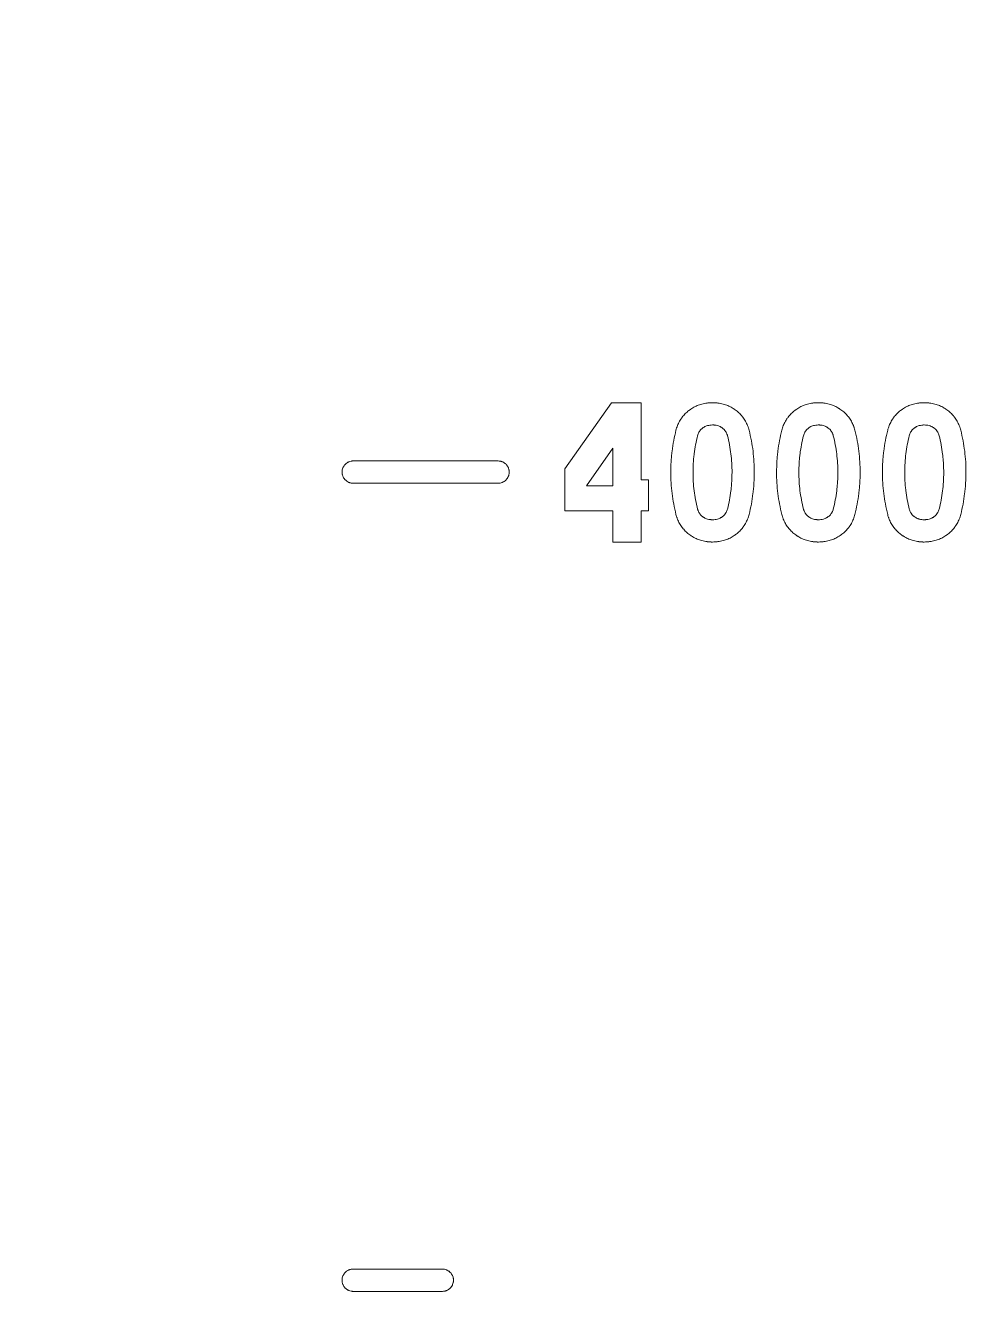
# Model space of a CAD drawing. Header units: millimetres. Extents: x 4664 to 8864, y -38 to 2932.
# Drawn here: x 5845.99 to 5875.51, y 1213.98 to 1254.32 of the extents above; entities that cross this region are included whole.
import ezdxf

# ---------------------------------------------------------------- set-up
doc = ezdxf.new("R2010")
doc.units = ezdxf.units.MM

msp = doc.modelspace()

# ---------------------------------------------------------------- linework, layer by layer
at = {"lineweight": 5}
for p, q in [((5862.84, 1240.478), (5864.299, 1242.547)), ((5864.299, 1242.547), (5865.222, 1242.547)), ((5865.222, 1242.547), (5865.222, 1240.133)), ((5863.511, 1239.947), (5864.339, 1241.122)), ((5864.339, 1241.122), (5864.339, 1239.947)), ((5856.223, 1240.727), (5860.75, 1240.727)), ((5862.84, 1239.164), (5862.84, 1240.478)), ((5860.75, 1240.031), (5856.223, 1240.031)), ((5864.339, 1239.947), (5863.511, 1239.947)), ((5865.222, 1240.133), (5865.452, 1240.133)), ((5865.452, 1240.133), (5865.452, 1239.164)), ((5864.339, 1239.164), (5862.84, 1239.164)), ((5864.339, 1238.195), (5864.339, 1239.164)), ((5865.222, 1239.164), (5865.222, 1238.195)), ((5865.452, 1239.164), (5865.222, 1239.164)), ((5865.222, 1238.195), (5864.339, 1238.195)), ((5859.009, 1215.479), (5856.223, 1215.479)), ((5856.223, 1214.783), (5859.009, 1214.783))]:
    msp.add_line(p, q, dxfattribs=at)
for radius in [144.895, 143.338]:
    msp.add_arc((5806.563, 1169.419), radius, 2.73527, 80.78997, dxfattribs=at)
for points, knots in [([(5866.312, 1241.687), (5866.324, 1241.737), (5866.34, 1241.785), (5866.377, 1241.877), (5866.399, 1241.922), (5866.436, 1241.988), (5866.449, 1242.009), (5866.469, 1242.041), (5866.476, 1242.051), (5866.491, 1242.072), (5866.498, 1242.082), (5866.536, 1242.132), (5866.569, 1242.169), (5866.638, 1242.24), (5866.676, 1242.273), (5866.725, 1242.312), (5866.735, 1242.319), (5866.756, 1242.334), (5866.766, 1242.342), (5866.798, 1242.363), (5866.819, 1242.376), (5866.884, 1242.414), (5866.928, 1242.436), (5867.021, 1242.474), (5867.069, 1242.491), (5867.118, 1242.504)], [0, 0, 0, 0, 0.125, 0.125, 0.25, 0.25, 0.3125, 0.3125, 0.34375, 0.34375, 0.375, 0.375, 0.5, 0.5, 0.625, 0.625, 0.65625, 0.65625, 0.6875, 0.6875, 0.75, 0.75, 0.875, 0.875, 1, 1, 1, 1]), ([(5867.118, 1242.504), (5867.173, 1242.518), (5867.283, 1242.54), (5867.395, 1242.547), (5867.479, 1242.548), (5867.508, 1242.547), (5867.543, 1242.545), (5867.55, 1242.544), (5867.565, 1242.543), (5867.586, 1242.541), (5867.607, 1242.539), (5867.678, 1242.53), (5867.734, 1242.518), (5867.79, 1242.504)], [0, 0, 0, 0, 0.25, 0.5, 0.5, 0.625, 0.625, 0.65625, 0.65625, 0.6875, 0.75, 0.75, 1, 1, 1, 1]), ([(5867.79, 1242.504), (5867.734, 1242.518), (5867.678, 1242.529), (5867.566, 1242.544), (5867.51, 1242.548), (5867.425, 1242.548), (5867.397, 1242.547), (5867.362, 1242.544), (5867.355, 1242.544), (5867.34, 1242.543), (5867.319, 1242.541), (5867.298, 1242.538), (5867.228, 1242.529), (5867.173, 1242.518), (5867.118, 1242.504)], [0, 0, 0, 0, 0.25, 0.25, 0.5, 0.5, 0.625, 0.625, 0.65625, 0.65625, 0.6875, 0.75, 0.75, 1, 1, 1, 1]), ([(5867.79, 1242.504), (5867.839, 1242.491), (5867.886, 1242.475), (5867.978, 1242.436), (5868.023, 1242.414), (5868.077, 1242.383), (5868.093, 1242.373), (5868.109, 1242.363), (5868.12, 1242.356), (5868.125, 1242.353), (5868.152, 1242.335), (5868.172, 1242.32), (5868.232, 1242.274), (5868.269, 1242.241), (5868.322, 1242.187), (5868.339, 1242.169), (5868.363, 1242.14), (5868.376, 1242.126), (5868.387, 1242.111), (5868.395, 1242.101), (5868.399, 1242.096), (5868.433, 1242.05), (5868.461, 1242.009), (5868.509, 1241.922), (5868.531, 1241.877), (5868.554, 1241.819), (5868.559, 1241.807), (5868.567, 1241.784), (5868.571, 1241.772), (5868.583, 1241.736), (5868.59, 1241.712), (5868.596, 1241.687)], [0, 0, 0, 0, 0.125, 0.125, 0.25, 0.25, 0.28125, 0.296875, 0.296875, 0.3125, 0.3125, 0.375, 0.375, 0.5, 0.5, 0.5625, 0.5625, 0.59375, 0.609375, 0.609375, 0.625, 0.625, 0.75, 0.75, 0.875, 0.875, 0.90625, 0.90625, 0.9375, 0.9375, 1, 1, 1, 1]), ([(5869.62, 1241.687), (5869.633, 1241.737), (5869.648, 1241.785), (5869.686, 1241.877), (5869.707, 1241.922), (5869.744, 1241.988), (5869.757, 1242.009), (5869.778, 1242.041), (5869.785, 1242.051), (5869.799, 1242.072), (5869.807, 1242.082), (5869.844, 1242.132), (5869.877, 1242.17), (5869.947, 1242.24), (5869.984, 1242.274), (5870.034, 1242.312), (5870.044, 1242.32), (5870.064, 1242.334), (5870.075, 1242.342), (5870.106, 1242.363), (5870.127, 1242.376), (5870.192, 1242.414), (5870.237, 1242.436), (5870.329, 1242.474), (5870.377, 1242.491), (5870.426, 1242.504)], [0, 0, 0, 0, 0.125, 0.125, 0.25, 0.25, 0.3125, 0.3125, 0.34375, 0.34375, 0.375, 0.375, 0.5, 0.5, 0.625, 0.625, 0.65625, 0.65625, 0.6875, 0.6875, 0.75, 0.75, 0.875, 0.875, 1, 1, 1, 1]), ([(5870.426, 1242.504), (5870.481, 1242.518), (5870.591, 1242.54), (5870.703, 1242.547), (5870.788, 1242.548), (5870.816, 1242.547), (5870.852, 1242.545), (5870.859, 1242.544), (5870.873, 1242.543), (5870.894, 1242.541), (5870.916, 1242.539), (5870.986, 1242.53), (5871.043, 1242.518), (5871.098, 1242.504)], [0, 0, 0, 0, 0.25, 0.5, 0.5, 0.625, 0.625, 0.65625, 0.65625, 0.6875, 0.75, 0.75, 1, 1, 1, 1]), ([(5871.098, 1242.504), (5871.043, 1242.518), (5870.987, 1242.529), (5870.875, 1242.544), (5870.818, 1242.548), (5870.734, 1242.548), (5870.705, 1242.547), (5870.67, 1242.544), (5870.663, 1242.544), (5870.649, 1242.543), (5870.627, 1242.541), (5870.606, 1242.538), (5870.536, 1242.529), (5870.481, 1242.518), (5870.426, 1242.504)], [0, 0, 0, 0, 0.25, 0.25, 0.5, 0.5, 0.625, 0.625, 0.65625, 0.65625, 0.6875, 0.75, 0.75, 1, 1, 1, 1]), ([(5871.098, 1242.504), (5871.147, 1242.491), (5871.194, 1242.475), (5871.286, 1242.437), (5871.331, 1242.414), (5871.385, 1242.383), (5871.402, 1242.373), (5871.418, 1242.363), (5871.428, 1242.356), (5871.433, 1242.353), (5871.46, 1242.335), (5871.48, 1242.32), (5871.54, 1242.274), (5871.577, 1242.241), (5871.63, 1242.187), (5871.647, 1242.169), (5871.672, 1242.14), (5871.684, 1242.126), (5871.696, 1242.111), (5871.703, 1242.101), (5871.707, 1242.096), (5871.741, 1242.051), (5871.769, 1242.009), (5871.818, 1241.922), (5871.839, 1241.877), (5871.863, 1241.819), (5871.867, 1241.807), (5871.876, 1241.784), (5871.88, 1241.772), (5871.891, 1241.736), (5871.898, 1241.712), (5871.904, 1241.687)], [0, 0, 0, 0, 0.125, 0.125, 0.25, 0.25, 0.28125, 0.296875, 0.296875, 0.3125, 0.3125, 0.375, 0.375, 0.5, 0.5, 0.5625, 0.5625, 0.59375, 0.609375, 0.609375, 0.625, 0.625, 0.75, 0.75, 0.875, 0.875, 0.90625, 0.90625, 0.9375, 0.9375, 1, 1, 1, 1]), ([(5872.929, 1241.687), (5872.941, 1241.737), (5872.957, 1241.785), (5872.994, 1241.878), (5873.016, 1241.923), (5873.052, 1241.988), (5873.065, 1242.009), (5873.086, 1242.041), (5873.093, 1242.051), (5873.108, 1242.072), (5873.115, 1242.082), (5873.153, 1242.132), (5873.186, 1242.17), (5873.255, 1242.241), (5873.293, 1242.274), (5873.342, 1242.312), (5873.352, 1242.32), (5873.373, 1242.335), (5873.383, 1242.342), (5873.415, 1242.363), (5873.436, 1242.376), (5873.501, 1242.414), (5873.545, 1242.436), (5873.638, 1242.474), (5873.685, 1242.491), (5873.735, 1242.504)], [0, 0, 0, 0, 0.125, 0.125, 0.25, 0.25, 0.3125, 0.3125, 0.34375, 0.34375, 0.375, 0.375, 0.5, 0.5, 0.625, 0.625, 0.65625, 0.65625, 0.6875, 0.6875, 0.75, 0.75, 0.875, 0.875, 1, 1, 1, 1]), ([(5873.735, 1242.504), (5873.789, 1242.518), (5873.899, 1242.54), (5874.011, 1242.547), (5874.096, 1242.548), (5874.124, 1242.547), (5874.167, 1242.544), (5874.181, 1242.543), (5874.21, 1242.54), (5874.224, 1242.539), (5874.295, 1242.53), (5874.351, 1242.518), (5874.407, 1242.504)], [0, 0, 0, 0, 0.25, 0.5, 0.5, 0.625, 0.625, 0.6875, 0.6875, 0.75, 0.75, 1, 1, 1, 1]), ([(5874.407, 1242.504), (5874.351, 1242.518), (5874.295, 1242.529), (5874.183, 1242.544), (5874.127, 1242.548), (5874.042, 1242.548), (5874.014, 1242.547), (5873.971, 1242.544), (5873.957, 1242.543), (5873.929, 1242.54), (5873.915, 1242.538), (5873.845, 1242.529), (5873.789, 1242.518), (5873.735, 1242.504)], [0, 0, 0, 0, 0.25, 0.25, 0.5, 0.5, 0.625, 0.625, 0.6875, 0.6875, 0.75, 0.75, 1, 1, 1, 1]), ([(5874.407, 1242.504), (5874.455, 1242.491), (5874.55, 1242.459), (5874.639, 1242.415), (5874.694, 1242.383), (5874.71, 1242.373), (5874.726, 1242.363), (5874.736, 1242.356), (5874.742, 1242.353), (5874.768, 1242.335), (5874.788, 1242.32), (5874.848, 1242.274), (5874.885, 1242.241), (5874.938, 1242.188), (5874.955, 1242.169), (5874.98, 1242.141), (5874.992, 1242.126), (5875.004, 1242.111), (5875.012, 1242.101), (5875.015, 1242.096), (5875.05, 1242.051), (5875.077, 1242.009), (5875.126, 1241.922), (5875.148, 1241.877), (5875.171, 1241.819), (5875.175, 1241.807), (5875.184, 1241.784), (5875.188, 1241.772), (5875.2, 1241.736), (5875.207, 1241.712), (5875.213, 1241.687)], [0, 0, 0, 0, 0.125, 0.25, 0.25, 0.28125, 0.296875, 0.296875, 0.3125, 0.3125, 0.375, 0.375, 0.5, 0.5, 0.5625, 0.5625, 0.59375, 0.609375, 0.609375, 0.625, 0.625, 0.75, 0.75, 0.875, 0.875, 0.90625, 0.90625, 0.9375, 0.9375, 1, 1, 1, 1]), ([(5866.987, 1241.517), (5866.992, 1241.536), (5866.998, 1241.554), (5867.012, 1241.59), (5867.021, 1241.607), (5867.035, 1241.632), (5867.04, 1241.64), (5867.048, 1241.652), (5867.05, 1241.657), (5867.056, 1241.664), (5867.059, 1241.668), (5867.073, 1241.688), (5867.098, 1241.717), (5867.127, 1241.742), (5867.15, 1241.76), (5867.158, 1241.766), (5867.174, 1241.776), (5867.182, 1241.781), (5867.207, 1241.796), (5867.224, 1241.805), (5867.26, 1241.819), (5867.278, 1241.826), (5867.297, 1241.831)], [0, 0, 0, 0, 0.125, 0.125, 0.25, 0.25, 0.3125, 0.3125, 0.34375, 0.34375, 0.375, 0.375, 0.5, 0.625, 0.625, 0.6875, 0.6875, 0.75, 0.75, 0.875, 0.875, 1, 1, 1, 1]), ([(5867.297, 1241.831), (5867.323, 1241.837), (5867.374, 1241.848), (5867.426, 1241.851), (5867.466, 1241.851), (5867.479, 1241.851), (5867.499, 1241.85), (5867.506, 1241.849), (5867.519, 1241.848), (5867.526, 1241.847), (5867.559, 1241.843), (5867.585, 1241.838), (5867.611, 1241.831)], [0, 0, 0, 0, 0.25, 0.5, 0.5, 0.625, 0.625, 0.6875, 0.6875, 0.75, 0.75, 1, 1, 1, 1]), ([(5867.611, 1241.831), (5867.629, 1241.826), (5867.666, 1241.813), (5867.7, 1241.796), (5867.721, 1241.784), (5867.725, 1241.782), (5867.734, 1241.776), (5867.738, 1241.774), (5867.75, 1241.766), (5867.758, 1241.76), (5867.781, 1241.742), (5867.795, 1241.729), (5867.815, 1241.709), (5867.822, 1241.702), (5867.831, 1241.691), (5867.834, 1241.687), (5867.841, 1241.68), (5867.844, 1241.676), (5867.858, 1241.656), (5867.869, 1241.64), (5867.887, 1241.607), (5867.896, 1241.59), (5867.905, 1241.567), (5867.906, 1241.563), (5867.91, 1241.554), (5867.911, 1241.549), (5867.916, 1241.535), (5867.918, 1241.526), (5867.921, 1241.517)], [0, 0, 0, 0, 0.125, 0.25, 0.25, 0.28125, 0.28125, 0.3125, 0.3125, 0.375, 0.375, 0.5, 0.5, 0.5625, 0.5625, 0.59375, 0.59375, 0.625, 0.625, 0.75, 0.75, 0.875, 0.875, 0.90625, 0.90625, 0.9375, 0.9375, 1, 1, 1, 1]), ([(5870.295, 1241.517), (5870.3, 1241.536), (5870.306, 1241.554), (5870.321, 1241.59), (5870.329, 1241.607), (5870.343, 1241.632), (5870.348, 1241.64), (5870.356, 1241.653), (5870.359, 1241.657), (5870.364, 1241.665), (5870.367, 1241.668), (5870.382, 1241.688), (5870.407, 1241.717), (5870.435, 1241.742), (5870.458, 1241.76), (5870.466, 1241.766), (5870.482, 1241.776), (5870.49, 1241.782), (5870.515, 1241.796), (5870.533, 1241.805), (5870.568, 1241.819), (5870.587, 1241.826), (5870.606, 1241.831)], [0, 0, 0, 0, 0.125, 0.125, 0.25, 0.25, 0.3125, 0.3125, 0.34375, 0.34375, 0.375, 0.375, 0.5, 0.625, 0.625, 0.6875, 0.6875, 0.75, 0.75, 0.875, 0.875, 1, 1, 1, 1]), ([(5870.606, 1241.831), (5870.631, 1241.837), (5870.682, 1241.848), (5870.735, 1241.851), (5870.774, 1241.851), (5870.787, 1241.851), (5870.807, 1241.85), (5870.814, 1241.849), (5870.827, 1241.848), (5870.834, 1241.847), (5870.867, 1241.843), (5870.893, 1241.838), (5870.919, 1241.831)], [0, 0, 0, 0, 0.25, 0.5, 0.5, 0.625, 0.625, 0.6875, 0.6875, 0.75, 0.75, 1, 1, 1, 1]), ([(5870.919, 1241.831), (5870.938, 1241.826), (5870.974, 1241.813), (5871.009, 1241.796), (5871.029, 1241.784), (5871.034, 1241.782), (5871.042, 1241.777), (5871.046, 1241.774), (5871.058, 1241.766), (5871.066, 1241.76), (5871.089, 1241.742), (5871.103, 1241.73), (5871.124, 1241.709), (5871.13, 1241.702), (5871.14, 1241.691), (5871.143, 1241.687), (5871.149, 1241.68), (5871.152, 1241.676), (5871.166, 1241.656), (5871.177, 1241.64), (5871.196, 1241.607), (5871.204, 1241.59), (5871.213, 1241.567), (5871.215, 1241.563), (5871.218, 1241.554), (5871.22, 1241.549), (5871.224, 1241.535), (5871.227, 1241.526), (5871.229, 1241.517)], [0, 0, 0, 0, 0.125, 0.25, 0.25, 0.28125, 0.28125, 0.3125, 0.3125, 0.375, 0.375, 0.5, 0.5, 0.5625, 0.5625, 0.59375, 0.59375, 0.625, 0.625, 0.75, 0.75, 0.875, 0.875, 0.90625, 0.90625, 0.9375, 0.9375, 1, 1, 1, 1]), ([(5873.914, 1241.831), (5873.895, 1241.826), (5873.877, 1241.819), (5873.841, 1241.805), (5873.824, 1241.796), (5873.799, 1241.781), (5873.791, 1241.776), (5873.779, 1241.768), (5873.775, 1241.765), (5873.767, 1241.76), (5873.763, 1241.757), (5873.744, 1241.742), (5873.715, 1241.717), (5873.69, 1241.688), (5873.673, 1241.664), (5873.667, 1241.657), (5873.656, 1241.64), (5873.651, 1241.632), (5873.637, 1241.607), (5873.629, 1241.59), (5873.615, 1241.554), (5873.609, 1241.536), (5873.604, 1241.517)], [0, 0, 0, 0, 0.125, 0.125, 0.25, 0.25, 0.3125, 0.3125, 0.34375, 0.34375, 0.375, 0.375, 0.5, 0.625, 0.625, 0.6875, 0.6875, 0.75, 0.75, 0.875, 0.875, 1, 1, 1, 1]), ([(5874.227, 1241.831), (5874.201, 1241.838), (5874.175, 1241.843), (5874.123, 1241.849), (5874.097, 1241.851), (5874.057, 1241.851), (5874.044, 1241.851), (5874.024, 1241.849), (5874.018, 1241.849), (5874.004, 1241.848), (5873.998, 1241.847), (5873.965, 1241.843), (5873.939, 1241.837), (5873.914, 1241.831)], [0, 0, 0, 0, 0.25, 0.25, 0.5, 0.5, 0.625, 0.625, 0.6875, 0.6875, 0.75, 0.75, 1, 1, 1, 1]), ([(5874.537, 1241.517), (5874.533, 1241.535), (5874.521, 1241.572), (5874.504, 1241.606), (5874.493, 1241.627), (5874.49, 1241.632), (5874.485, 1241.64), (5874.483, 1241.644), (5874.475, 1241.656), (5874.469, 1241.664), (5874.452, 1241.687), (5874.439, 1241.702), (5874.419, 1241.722), (5874.412, 1241.729), (5874.401, 1241.739), (5874.397, 1241.742), (5874.39, 1241.748), (5874.386, 1241.751), (5874.367, 1241.766), (5874.351, 1241.777), (5874.317, 1241.796), (5874.3, 1241.805), (5874.278, 1241.814), (5874.273, 1241.816), (5874.264, 1241.819), (5874.26, 1241.821), (5874.246, 1241.825), (5874.237, 1241.828), (5874.227, 1241.831)], [0, 0, 0, 0, 0.125, 0.25, 0.25, 0.28125, 0.28125, 0.3125, 0.3125, 0.375, 0.375, 0.5, 0.5, 0.5625, 0.5625, 0.59375, 0.59375, 0.625, 0.625, 0.75, 0.75, 0.875, 0.875, 0.90625, 0.90625, 0.9375, 0.9375, 1, 1, 1, 1]), ([(5866.312, 1239.055), (5866.284, 1239.164), (5866.26, 1239.273), (5866.219, 1239.492), (5866.202, 1239.602), (5866.175, 1239.822), (5866.155, 1240.042), (5866.145, 1240.372), (5866.151, 1240.593), (5866.16, 1240.732), (5866.162, 1240.759), (5866.166, 1240.815), (5866.169, 1240.842), (5866.176, 1240.925), (5866.182, 1240.981), (5866.203, 1241.146), (5866.237, 1241.364), (5866.285, 1241.58), (5866.312, 1241.687)], [0, 0, 0, 0, 0.125, 0.125, 0.25, 0.25, 0.375, 0.5, 0.625, 0.625, 0.65625, 0.65625, 0.6875, 0.6875, 0.75, 0.75, 0.875, 1, 1, 1, 1]), ([(5866.987, 1239.225), (5866.963, 1239.321), (5866.942, 1239.416), (5866.906, 1239.606), (5866.892, 1239.702), (5866.868, 1239.893), (5866.85, 1240.084), (5866.842, 1240.372), (5866.848, 1240.565), (5866.855, 1240.685), (5866.857, 1240.709), (5866.86, 1240.757), (5866.862, 1240.781), (5866.869, 1240.854), (5866.874, 1240.902), (5866.892, 1241.045), (5866.922, 1241.235), (5866.964, 1241.423), (5866.987, 1241.517)], [0, 0, 0, 0, 0.125, 0.125, 0.25, 0.25, 0.375, 0.5, 0.625, 0.625, 0.65625, 0.65625, 0.6875, 0.6875, 0.75, 0.75, 0.875, 1, 1, 1, 1]), ([(5867.921, 1241.517), (5867.945, 1241.422), (5867.966, 1241.327), (5868.001, 1241.136), (5868.016, 1241.041), (5868.04, 1240.85), (5868.058, 1240.658), (5868.066, 1240.371), (5868.06, 1240.178), (5868.051, 1240.034), (5868.048, 1239.986), (5868.039, 1239.889), (5868.033, 1239.841), (5868.016, 1239.697), (5867.986, 1239.507), (5867.944, 1239.319), (5867.921, 1239.225)], [0, 0, 0, 0, 0.125, 0.125, 0.25, 0.25, 0.375, 0.5, 0.625, 0.625, 0.6875, 0.6875, 0.75, 0.75, 0.875, 1, 1, 1, 1]), ([(5868.596, 1241.687), (5868.624, 1241.578), (5868.648, 1241.469), (5868.689, 1241.25), (5868.706, 1241.14), (5868.733, 1240.921), (5868.753, 1240.701), (5868.763, 1240.371), (5868.756, 1240.15), (5868.746, 1239.984), (5868.742, 1239.928), (5868.732, 1239.817), (5868.726, 1239.762), (5868.705, 1239.597), (5868.671, 1239.378), (5868.623, 1239.162), (5868.596, 1239.055)], [0, 0, 0, 0, 0.125, 0.125, 0.25, 0.25, 0.375, 0.5, 0.625, 0.625, 0.6875, 0.6875, 0.75, 0.75, 0.875, 1, 1, 1, 1]), ([(5869.62, 1239.055), (5869.593, 1239.164), (5869.569, 1239.273), (5869.528, 1239.493), (5869.511, 1239.602), (5869.483, 1239.822), (5869.463, 1240.042), (5869.453, 1240.373), (5869.46, 1240.594), (5869.468, 1240.732), (5869.47, 1240.76), (5869.475, 1240.815), (5869.477, 1240.843), (5869.485, 1240.926), (5869.491, 1240.981), (5869.511, 1241.146), (5869.546, 1241.365), (5869.593, 1241.58), (5869.62, 1241.687)], [0, 0, 0, 0, 0.125, 0.125, 0.25, 0.25, 0.375, 0.5, 0.625, 0.625, 0.65625, 0.65625, 0.6875, 0.6875, 0.75, 0.75, 0.875, 1, 1, 1, 1]), ([(5870.295, 1239.225), (5870.271, 1239.321), (5870.251, 1239.416), (5870.215, 1239.607), (5870.2, 1239.702), (5870.176, 1239.893), (5870.159, 1240.085), (5870.15, 1240.373), (5870.156, 1240.565), (5870.163, 1240.685), (5870.165, 1240.709), (5870.169, 1240.757), (5870.171, 1240.782), (5870.178, 1240.854), (5870.183, 1240.902), (5870.201, 1241.045), (5870.231, 1241.236), (5870.272, 1241.423), (5870.295, 1241.517)], [0, 0, 0, 0, 0.125, 0.125, 0.25, 0.25, 0.375, 0.5, 0.625, 0.625, 0.65625, 0.65625, 0.6875, 0.6875, 0.75, 0.75, 0.875, 1, 1, 1, 1]), ([(5871.229, 1241.517), (5871.253, 1241.422), (5871.274, 1241.326), (5871.31, 1241.136), (5871.325, 1241.04), (5871.348, 1240.849), (5871.366, 1240.658), (5871.375, 1240.37), (5871.369, 1240.178), (5871.36, 1240.034), (5871.356, 1239.985), (5871.347, 1239.889), (5871.342, 1239.841), (5871.324, 1239.697), (5871.294, 1239.507), (5871.253, 1239.319), (5871.229, 1239.225)], [0, 0, 0, 0, 0.125, 0.125, 0.25, 0.25, 0.375, 0.5, 0.625, 0.625, 0.6875, 0.6875, 0.75, 0.75, 0.875, 1, 1, 1, 1]), ([(5871.904, 1241.687), (5871.932, 1241.578), (5871.956, 1241.469), (5871.997, 1241.25), (5872.014, 1241.14), (5872.041, 1240.921), (5872.061, 1240.701), (5872.072, 1240.37), (5872.065, 1240.149), (5872.054, 1239.983), (5872.05, 1239.928), (5872.04, 1239.817), (5872.034, 1239.762), (5872.013, 1239.597), (5871.979, 1239.378), (5871.931, 1239.162), (5871.904, 1239.055)], [0, 0, 0, 0, 0.125, 0.125, 0.25, 0.25, 0.375, 0.5, 0.625, 0.625, 0.6875, 0.6875, 0.75, 0.75, 0.875, 1, 1, 1, 1]), ([(5872.929, 1239.055), (5872.901, 1239.164), (5872.877, 1239.274), (5872.836, 1239.493), (5872.819, 1239.603), (5872.792, 1239.822), (5872.771, 1240.042), (5872.761, 1240.373), (5872.768, 1240.594), (5872.777, 1240.732), (5872.78, 1240.774), (5872.783, 1240.815), (5872.785, 1240.843), (5872.787, 1240.857), (5872.793, 1240.926), (5872.799, 1240.981), (5872.82, 1241.146), (5872.854, 1241.365), (5872.902, 1241.58), (5872.929, 1241.687)], [0, 0, 0, 0, 0.125, 0.125, 0.25, 0.25, 0.375, 0.5, 0.625, 0.625, 0.65625, 0.671875, 0.671875, 0.6875, 0.6875, 0.75, 0.75, 0.875, 1, 1, 1, 1]), ([(5873.604, 1241.517), (5873.58, 1241.423), (5873.539, 1241.236), (5873.495, 1240.954), (5873.468, 1240.669), (5873.461, 1240.477), (5873.461, 1240.285), (5873.464, 1240.189), (5873.471, 1240.068), (5873.473, 1240.043), (5873.476, 1239.995), (5873.478, 1239.971), (5873.485, 1239.898), (5873.49, 1239.849), (5873.508, 1239.704), (5873.538, 1239.512), (5873.58, 1239.321), (5873.604, 1239.225)], [0, 0, 0, 0, 0.125, 0.25, 0.375, 0.5, 0.5, 0.625, 0.625, 0.65625, 0.65625, 0.6875, 0.6875, 0.75, 0.75, 0.875, 1, 1, 1, 1]), ([(5874.537, 1239.225), (5874.561, 1239.319), (5874.582, 1239.412), (5874.617, 1239.601), (5874.647, 1239.789), (5874.674, 1240.074), (5874.68, 1240.266), (5874.68, 1240.458), (5874.677, 1240.554), (5874.669, 1240.699), (5874.665, 1240.748), (5874.656, 1240.845), (5874.651, 1240.893), (5874.633, 1241.038), (5874.603, 1241.231), (5874.561, 1241.422), (5874.537, 1241.517)], [0, 0, 0, 0, 0.125, 0.125, 0.25, 0.375, 0.5, 0.5, 0.625, 0.625, 0.6875, 0.6875, 0.75, 0.75, 0.875, 1, 1, 1, 1]), ([(5875.213, 1241.687), (5875.24, 1241.578), (5875.264, 1241.469), (5875.305, 1241.25), (5875.322, 1241.14), (5875.35, 1240.92), (5875.37, 1240.701), (5875.38, 1240.37), (5875.373, 1240.149), (5875.365, 1240.011), (5875.363, 1239.983), (5875.358, 1239.928), (5875.356, 1239.9), (5875.348, 1239.817), (5875.342, 1239.762), (5875.322, 1239.597), (5875.287, 1239.378), (5875.24, 1239.162), (5875.213, 1239.055)], [0, 0, 0, 0, 0.125, 0.125, 0.25, 0.25, 0.375, 0.5, 0.625, 0.625, 0.65625, 0.65625, 0.6875, 0.6875, 0.75, 0.75, 0.875, 1, 1, 1, 1]), ([(5856.223, 1240.031), (5856.2, 1240.031), (5856.177, 1240.033), (5856.143, 1240.04), (5856.132, 1240.042), (5856.116, 1240.048), (5856.11, 1240.049), (5856.099, 1240.053), (5856.094, 1240.055), (5856.067, 1240.067), (5856.047, 1240.078), (5856.023, 1240.094), (5856.018, 1240.097), (5856.011, 1240.103), (5856.009, 1240.104), (5856.004, 1240.108), (5855.993, 1240.117), (5855.974, 1240.135), (5855.959, 1240.152), (5855.948, 1240.165), (5855.944, 1240.17), (5855.937, 1240.179), (5855.934, 1240.184), (5855.925, 1240.199), (5855.913, 1240.219), (5855.899, 1240.25), (5855.891, 1240.272), (5855.887, 1240.288), (5855.885, 1240.294), (5855.883, 1240.305), (5855.881, 1240.311), (5855.876, 1240.339), (5855.874, 1240.361), (5855.875, 1240.39), (5855.875, 1240.395), (5855.876, 1240.407), (5855.876, 1240.412), (5855.878, 1240.429), (5855.88, 1240.44), (5855.887, 1240.473), (5855.894, 1240.495), (5855.905, 1240.521), (5855.907, 1240.526), (5855.912, 1240.536), (5855.915, 1240.541), (5855.923, 1240.556), (5855.934, 1240.575), (5855.948, 1240.593), (5855.959, 1240.606), (5855.962, 1240.61), (5855.97, 1240.618), (5855.974, 1240.622), (5855.994, 1240.642), (5856.011, 1240.656), (5856.039, 1240.675), (5856.049, 1240.681), (5856.064, 1240.689), (5856.069, 1240.691), (5856.079, 1240.696), (5856.084, 1240.698), (5856.111, 1240.709), (5856.132, 1240.716), (5856.16, 1240.721), (5856.166, 1240.722), (5856.177, 1240.724), (5856.183, 1240.725), (5856.2, 1240.727), (5856.211, 1240.727), (5856.223, 1240.727)], [0, 0, 0, 0, 0.0625, 0.0625, 0.09375, 0.09375, 0.109375, 0.109375, 0.125, 0.125, 0.1875, 0.1875, 0.203125, 0.203125, 0.210938, 0.210938, 0.21875, 0.25, 0.28125, 0.28125, 0.296875, 0.296875, 0.3125, 0.3125, 0.34375, 0.375, 0.40625, 0.40625, 0.421875, 0.421875, 0.4375, 0.4375, 0.5, 0.5, 0.515625, 0.515625, 0.53125, 0.53125, 0.5625, 0.5625, 0.625, 0.625, 0.640625, 0.640625, 0.65625, 0.65625, 0.6875, 0.71875, 0.71875, 0.734375, 0.734375, 0.75, 0.75, 0.8125, 0.8125, 0.84375, 0.84375, 0.859375, 0.859375, 0.875, 0.875, 0.9375, 0.9375, 0.953125, 0.953125, 0.96875, 0.96875, 1, 1, 1, 1]), ([(5860.75, 1240.727), (5860.773, 1240.727), (5860.796, 1240.725), (5860.83, 1240.718), (5860.841, 1240.715), (5860.858, 1240.71), (5860.863, 1240.708), (5860.874, 1240.704), (5860.879, 1240.702), (5860.906, 1240.691), (5860.926, 1240.68), (5860.95, 1240.664), (5860.955, 1240.66), (5860.962, 1240.655), (5860.964, 1240.653), (5860.969, 1240.65), (5860.98, 1240.641), (5860.999, 1240.623), (5861.015, 1240.606), (5861.026, 1240.592), (5861.029, 1240.588), (5861.036, 1240.578), (5861.039, 1240.573), (5861.049, 1240.559), (5861.06, 1240.539), (5861.074, 1240.507), (5861.082, 1240.486), (5861.087, 1240.469), (5861.088, 1240.464), (5861.091, 1240.452), (5861.092, 1240.447), (5861.097, 1240.419), (5861.099, 1240.396), (5861.098, 1240.368), (5861.098, 1240.362), (5861.097, 1240.351), (5861.097, 1240.345), (5861.095, 1240.328), (5861.093, 1240.317), (5861.086, 1240.284), (5861.079, 1240.263), (5861.061, 1240.221), (5861.051, 1240.201), (5861.032, 1240.174), (5861.025, 1240.165), (5861.014, 1240.152), (5861.011, 1240.148), (5861.003, 1240.139), (5860.999, 1240.135), (5860.979, 1240.115), (5860.962, 1240.101), (5860.934, 1240.083), (5860.924, 1240.077), (5860.909, 1240.069), (5860.904, 1240.066), (5860.894, 1240.062), (5860.889, 1240.059), (5860.862, 1240.048), (5860.841, 1240.042), (5860.813, 1240.036), (5860.807, 1240.035), (5860.796, 1240.034), (5860.79, 1240.033), (5860.773, 1240.031), (5860.762, 1240.031), (5860.75, 1240.031)], [0, 0, 0, 0, 0.0625, 0.0625, 0.09375, 0.09375, 0.109375, 0.109375, 0.125, 0.125, 0.1875, 0.1875, 0.203125, 0.203125, 0.210937, 0.210937, 0.21875, 0.25, 0.28125, 0.28125, 0.296875, 0.296875, 0.3125, 0.3125, 0.34375, 0.375, 0.40625, 0.40625, 0.421875, 0.421875, 0.4375, 0.4375, 0.5, 0.5, 0.515625, 0.515625, 0.53125, 0.53125, 0.5625, 0.5625, 0.625, 0.625, 0.6875, 0.6875, 0.71875, 0.71875, 0.734375, 0.734375, 0.75, 0.75, 0.8125, 0.8125, 0.84375, 0.84375, 0.859375, 0.859375, 0.875, 0.875, 0.9375, 0.9375, 0.953125, 0.953125, 0.96875, 0.96875, 1, 1, 1, 1]), ([(5867.118, 1238.238), (5867.069, 1238.251), (5867.022, 1238.268), (5866.93, 1238.306), (5866.885, 1238.328), (5866.831, 1238.359), (5866.815, 1238.369), (5866.799, 1238.379), (5866.788, 1238.386), (5866.783, 1238.39), (5866.756, 1238.407), (5866.736, 1238.422), (5866.676, 1238.468), (5866.639, 1238.501), (5866.586, 1238.555), (5866.569, 1238.573), (5866.545, 1238.602), (5866.532, 1238.616), (5866.521, 1238.631), (5866.513, 1238.641), (5866.509, 1238.646), (5866.475, 1238.692), (5866.447, 1238.733), (5866.398, 1238.82), (5866.377, 1238.865), (5866.354, 1238.923), (5866.349, 1238.935), (5866.341, 1238.959), (5866.337, 1238.97), (5866.325, 1239.006), (5866.318, 1239.03), (5866.312, 1239.055)], [0, 0, 0, 0, 0.125, 0.125, 0.25, 0.25, 0.28125, 0.296875, 0.296875, 0.3125, 0.3125, 0.375, 0.375, 0.5, 0.5, 0.5625, 0.5625, 0.59375, 0.609375, 0.609375, 0.625, 0.625, 0.75, 0.75, 0.875, 0.875, 0.90625, 0.90625, 0.9375, 0.9375, 1, 1, 1, 1]), ([(5867.297, 1238.912), (5867.278, 1238.917), (5867.242, 1238.929), (5867.208, 1238.946), (5867.187, 1238.958), (5867.183, 1238.96), (5867.174, 1238.966), (5867.17, 1238.968), (5867.158, 1238.976), (5867.15, 1238.982), (5867.127, 1239), (5867.113, 1239.013), (5867.093, 1239.033), (5867.086, 1239.04), (5867.077, 1239.051), (5867.074, 1239.055), (5867.067, 1239.063), (5867.064, 1239.066), (5867.05, 1239.086), (5867.039, 1239.102), (5867.02, 1239.135), (5867.012, 1239.153), (5867.003, 1239.175), (5867.002, 1239.179), (5866.998, 1239.189), (5866.997, 1239.193), (5866.992, 1239.207), (5866.99, 1239.216), (5866.987, 1239.225)], [0, 0, 0, 0, 0.125, 0.25, 0.25, 0.28125, 0.28125, 0.3125, 0.3125, 0.375, 0.375, 0.5, 0.5, 0.5625, 0.5625, 0.59375, 0.59375, 0.625, 0.625, 0.75, 0.75, 0.875, 0.875, 0.90625, 0.90625, 0.9375, 0.9375, 1, 1, 1, 1]), ([(5867.921, 1239.225), (5867.916, 1239.207), (5867.91, 1239.188), (5867.896, 1239.152), (5867.887, 1239.135), (5867.873, 1239.11), (5867.868, 1239.102), (5867.86, 1239.09), (5867.857, 1239.086), (5867.852, 1239.078), (5867.849, 1239.074), (5867.835, 1239.055), (5867.809, 1239.026), (5867.781, 1239), (5867.758, 1238.982), (5867.75, 1238.977), (5867.734, 1238.966), (5867.726, 1238.961), (5867.701, 1238.946), (5867.684, 1238.938), (5867.648, 1238.923), (5867.63, 1238.917), (5867.611, 1238.912)], [0, 0, 0, 0, 0.125, 0.125, 0.25, 0.25, 0.3125, 0.3125, 0.34375, 0.34375, 0.375, 0.375, 0.5, 0.625, 0.625, 0.6875, 0.6875, 0.75, 0.75, 0.875, 0.875, 1, 1, 1, 1]), ([(5868.596, 1239.055), (5868.584, 1239.005), (5868.568, 1238.958), (5868.531, 1238.865), (5868.509, 1238.82), (5868.472, 1238.755), (5868.459, 1238.733), (5868.439, 1238.701), (5868.431, 1238.691), (5868.417, 1238.67), (5868.41, 1238.66), (5868.372, 1238.61), (5868.339, 1238.573), (5868.269, 1238.502), (5868.232, 1238.469), (5868.182, 1238.43), (5868.172, 1238.423), (5868.152, 1238.408), (5868.141, 1238.401), (5868.11, 1238.379), (5868.089, 1238.366), (5868.024, 1238.328), (5867.979, 1238.306), (5867.887, 1238.268), (5867.839, 1238.252), (5867.79, 1238.238)], [0, 0, 0, 0, 0.125, 0.125, 0.25, 0.25, 0.3125, 0.3125, 0.34375, 0.34375, 0.375, 0.375, 0.5, 0.5, 0.625, 0.625, 0.65625, 0.65625, 0.6875, 0.6875, 0.75, 0.75, 0.875, 0.875, 1, 1, 1, 1]), ([(5870.426, 1238.238), (5870.378, 1238.251), (5870.33, 1238.267), (5870.238, 1238.306), (5870.194, 1238.328), (5870.139, 1238.359), (5870.123, 1238.369), (5870.107, 1238.379), (5870.097, 1238.386), (5870.091, 1238.389), (5870.065, 1238.407), (5870.045, 1238.422), (5869.985, 1238.468), (5869.948, 1238.501), (5869.895, 1238.555), (5869.878, 1238.573), (5869.853, 1238.602), (5869.841, 1238.616), (5869.829, 1238.631), (5869.821, 1238.641), (5869.817, 1238.646), (5869.783, 1238.691), (5869.756, 1238.733), (5869.707, 1238.82), (5869.685, 1238.865), (5869.662, 1238.923), (5869.658, 1238.935), (5869.649, 1238.959), (5869.645, 1238.97), (5869.633, 1239.006), (5869.626, 1239.03), (5869.62, 1239.055)], [0, 0, 0, 0, 0.125, 0.125, 0.25, 0.25, 0.28125, 0.296875, 0.296875, 0.3125, 0.3125, 0.375, 0.375, 0.5, 0.5, 0.5625, 0.5625, 0.59375, 0.609375, 0.609375, 0.625, 0.625, 0.75, 0.75, 0.875, 0.875, 0.90625, 0.90625, 0.9375, 0.9375, 1, 1, 1, 1]), ([(5870.606, 1238.912), (5870.587, 1238.917), (5870.55, 1238.929), (5870.516, 1238.946), (5870.495, 1238.958), (5870.491, 1238.96), (5870.483, 1238.966), (5870.479, 1238.968), (5870.467, 1238.976), (5870.459, 1238.982), (5870.436, 1239), (5870.421, 1239.013), (5870.401, 1239.033), (5870.395, 1239.04), (5870.385, 1239.051), (5870.382, 1239.055), (5870.376, 1239.062), (5870.373, 1239.066), (5870.358, 1239.086), (5870.348, 1239.102), (5870.329, 1239.135), (5870.321, 1239.153), (5870.312, 1239.175), (5870.31, 1239.179), (5870.307, 1239.188), (5870.305, 1239.193), (5870.301, 1239.207), (5870.298, 1239.216), (5870.295, 1239.225)], [0, 0, 0, 0, 0.125, 0.25, 0.25, 0.28125, 0.28125, 0.3125, 0.3125, 0.375, 0.375, 0.5, 0.5, 0.5625, 0.5625, 0.59375, 0.59375, 0.625, 0.625, 0.75, 0.75, 0.875, 0.875, 0.90625, 0.90625, 0.9375, 0.9375, 1, 1, 1, 1]), ([(5871.229, 1239.225), (5871.224, 1239.206), (5871.218, 1239.188), (5871.204, 1239.152), (5871.196, 1239.135), (5871.181, 1239.11), (5871.176, 1239.102), (5871.169, 1239.09), (5871.166, 1239.086), (5871.16, 1239.078), (5871.157, 1239.074), (5871.143, 1239.054), (5871.118, 1239.025), (5871.089, 1239), (5871.066, 1238.982), (5871.058, 1238.977), (5871.042, 1238.966), (5871.034, 1238.961), (5871.009, 1238.946), (5870.992, 1238.938), (5870.956, 1238.923), (5870.938, 1238.917), (5870.919, 1238.912)], [0, 0, 0, 0, 0.125, 0.125, 0.25, 0.25, 0.3125, 0.3125, 0.34375, 0.34375, 0.375, 0.375, 0.5, 0.625, 0.625, 0.6875, 0.6875, 0.75, 0.75, 0.875, 0.875, 1, 1, 1, 1]), ([(5871.904, 1239.055), (5871.892, 1239.005), (5871.876, 1238.958), (5871.839, 1238.865), (5871.817, 1238.82), (5871.781, 1238.754), (5871.768, 1238.733), (5871.747, 1238.701), (5871.74, 1238.691), (5871.725, 1238.67), (5871.718, 1238.66), (5871.68, 1238.61), (5871.647, 1238.572), (5871.578, 1238.502), (5871.54, 1238.468), (5871.491, 1238.43), (5871.48, 1238.422), (5871.46, 1238.408), (5871.45, 1238.4), (5871.418, 1238.379), (5871.397, 1238.366), (5871.332, 1238.328), (5871.288, 1238.306), (5871.195, 1238.268), (5871.147, 1238.252), (5871.098, 1238.238)], [0, 0, 0, 0, 0.125, 0.125, 0.25, 0.25, 0.3125, 0.3125, 0.34375, 0.34375, 0.375, 0.375, 0.5, 0.5, 0.625, 0.625, 0.65625, 0.65625, 0.6875, 0.6875, 0.75, 0.75, 0.875, 0.875, 1, 1, 1, 1]), ([(5873.735, 1238.238), (5873.686, 1238.251), (5873.592, 1238.283), (5873.502, 1238.328), (5873.448, 1238.359), (5873.432, 1238.369), (5873.416, 1238.379), (5873.405, 1238.386), (5873.4, 1238.389), (5873.374, 1238.407), (5873.353, 1238.422), (5873.294, 1238.468), (5873.256, 1238.501), (5873.203, 1238.554), (5873.186, 1238.573), (5873.162, 1238.601), (5873.149, 1238.616), (5873.138, 1238.631), (5873.13, 1238.641), (5873.126, 1238.646), (5873.092, 1238.691), (5873.064, 1238.733), (5873.015, 1238.82), (5872.994, 1238.865), (5872.97, 1238.923), (5872.966, 1238.935), (5872.957, 1238.958), (5872.953, 1238.97), (5872.942, 1239.006), (5872.935, 1239.03), (5872.929, 1239.055)], [0, 0, 0, 0, 0.125, 0.25, 0.25, 0.28125, 0.296875, 0.296875, 0.3125, 0.3125, 0.375, 0.375, 0.5, 0.5, 0.5625, 0.5625, 0.59375, 0.609375, 0.609375, 0.625, 0.625, 0.75, 0.75, 0.875, 0.875, 0.90625, 0.90625, 0.9375, 0.9375, 1, 1, 1, 1]), ([(5873.604, 1239.225), (5873.609, 1239.207), (5873.62, 1239.17), (5873.637, 1239.136), (5873.649, 1239.115), (5873.651, 1239.111), (5873.656, 1239.102), (5873.659, 1239.098), (5873.667, 1239.086), (5873.672, 1239.078), (5873.69, 1239.055), (5873.702, 1239.04), (5873.723, 1239.02), (5873.73, 1239.013), (5873.74, 1239.003), (5873.744, 1239), (5873.752, 1238.994), (5873.755, 1238.991), (5873.775, 1238.976), (5873.791, 1238.965), (5873.824, 1238.946), (5873.841, 1238.938), (5873.863, 1238.928), (5873.868, 1238.927), (5873.877, 1238.923), (5873.882, 1238.921), (5873.895, 1238.917), (5873.905, 1238.914), (5873.914, 1238.912)], [0, 0, 0, 0, 0.125, 0.25, 0.25, 0.28125, 0.28125, 0.3125, 0.3125, 0.375, 0.375, 0.5, 0.5, 0.5625, 0.5625, 0.59375, 0.59375, 0.625, 0.625, 0.75, 0.75, 0.875, 0.875, 0.90625, 0.90625, 0.9375, 0.9375, 1, 1, 1, 1]), ([(5874.227, 1238.912), (5874.246, 1238.917), (5874.265, 1238.923), (5874.3, 1238.938), (5874.317, 1238.946), (5874.342, 1238.961), (5874.351, 1238.966), (5874.363, 1238.974), (5874.367, 1238.977), (5874.375, 1238.982), (5874.378, 1238.985), (5874.397, 1239), (5874.426, 1239.025), (5874.451, 1239.055), (5874.469, 1239.078), (5874.474, 1239.086), (5874.485, 1239.102), (5874.49, 1239.11), (5874.504, 1239.135), (5874.512, 1239.152), (5874.527, 1239.188), (5874.533, 1239.206), (5874.537, 1239.225)], [0, 0, 0, 0, 0.125, 0.125, 0.25, 0.25, 0.3125, 0.3125, 0.34375, 0.34375, 0.375, 0.375, 0.5, 0.625, 0.625, 0.6875, 0.6875, 0.75, 0.75, 0.875, 0.875, 1, 1, 1, 1]), ([(5875.213, 1239.055), (5875.2, 1239.005), (5875.185, 1238.957), (5875.147, 1238.865), (5875.126, 1238.82), (5875.089, 1238.754), (5875.076, 1238.733), (5875.055, 1238.701), (5875.048, 1238.691), (5875.033, 1238.67), (5875.026, 1238.66), (5874.988, 1238.61), (5874.956, 1238.572), (5874.886, 1238.501), (5874.848, 1238.468), (5874.799, 1238.43), (5874.789, 1238.422), (5874.768, 1238.408), (5874.758, 1238.4), (5874.727, 1238.379), (5874.705, 1238.366), (5874.641, 1238.328), (5874.596, 1238.306), (5874.503, 1238.268), (5874.456, 1238.252), (5874.407, 1238.238)], [0, 0, 0, 0, 0.125, 0.125, 0.25, 0.25, 0.3125, 0.3125, 0.34375, 0.34375, 0.375, 0.375, 0.5, 0.5, 0.625, 0.625, 0.65625, 0.65625, 0.6875, 0.6875, 0.75, 0.75, 0.875, 0.875, 1, 1, 1, 1]), ([(5867.611, 1238.912), (5867.585, 1238.905), (5867.534, 1238.895), (5867.482, 1238.891), (5867.442, 1238.891), (5867.429, 1238.891), (5867.409, 1238.893), (5867.402, 1238.893), (5867.389, 1238.894), (5867.382, 1238.895), (5867.349, 1238.899), (5867.323, 1238.905), (5867.297, 1238.912)], [0, 0, 0, 0, 0.25, 0.5, 0.5, 0.625, 0.625, 0.6875, 0.6875, 0.75, 0.75, 1, 1, 1, 1]), ([(5870.919, 1238.912), (5870.894, 1238.905), (5870.842, 1238.895), (5870.79, 1238.891), (5870.75, 1238.891), (5870.737, 1238.891), (5870.717, 1238.893), (5870.711, 1238.893), (5870.697, 1238.894), (5870.691, 1238.895), (5870.658, 1238.899), (5870.631, 1238.905), (5870.606, 1238.912)], [0, 0, 0, 0, 0.25, 0.5, 0.5, 0.625, 0.625, 0.6875, 0.6875, 0.75, 0.75, 1, 1, 1, 1]), ([(5873.914, 1238.912), (5873.94, 1238.905), (5873.966, 1238.9), (5874.018, 1238.893), (5874.045, 1238.891), (5874.084, 1238.891), (5874.097, 1238.891), (5874.117, 1238.893), (5874.124, 1238.893), (5874.137, 1238.895), (5874.143, 1238.895), (5874.176, 1238.9), (5874.202, 1238.905), (5874.227, 1238.912)], [0, 0, 0, 0, 0.25, 0.25, 0.5, 0.5, 0.625, 0.625, 0.6875, 0.6875, 0.75, 0.75, 1, 1, 1, 1]), ([(5867.79, 1238.238), (5867.735, 1238.224), (5867.625, 1238.202), (5867.513, 1238.195), (5867.428, 1238.194), (5867.4, 1238.195), (5867.365, 1238.198), (5867.357, 1238.198), (5867.343, 1238.199), (5867.322, 1238.201), (5867.301, 1238.203), (5867.23, 1238.213), (5867.174, 1238.224), (5867.118, 1238.238)], [0, 0, 0, 0, 0.25, 0.5, 0.5, 0.625, 0.625, 0.65625, 0.65625, 0.6875, 0.75, 0.75, 1, 1, 1, 1]), ([(5867.118, 1238.238), (5867.174, 1238.224), (5867.229, 1238.213), (5867.342, 1238.198), (5867.398, 1238.195), (5867.483, 1238.195), (5867.511, 1238.195), (5867.546, 1238.198), (5867.553, 1238.198), (5867.567, 1238.199), (5867.589, 1238.201), (5867.61, 1238.204), (5867.68, 1238.213), (5867.735, 1238.224), (5867.79, 1238.238)], [0, 0, 0, 0, 0.25, 0.25, 0.5, 0.5, 0.625, 0.625, 0.65625, 0.65625, 0.6875, 0.75, 0.75, 1, 1, 1, 1]), ([(5871.098, 1238.238), (5871.044, 1238.224), (5870.934, 1238.202), (5870.822, 1238.195), (5870.737, 1238.194), (5870.709, 1238.195), (5870.673, 1238.198), (5870.666, 1238.198), (5870.652, 1238.199), (5870.63, 1238.201), (5870.609, 1238.203), (5870.538, 1238.213), (5870.482, 1238.224), (5870.426, 1238.238)], [0, 0, 0, 0, 0.25, 0.5, 0.5, 0.625, 0.625, 0.65625, 0.65625, 0.6875, 0.75, 0.75, 1, 1, 1, 1]), ([(5870.426, 1238.238), (5870.482, 1238.224), (5870.538, 1238.213), (5870.65, 1238.198), (5870.706, 1238.195), (5870.791, 1238.195), (5870.819, 1238.195), (5870.855, 1238.198), (5870.862, 1238.198), (5870.876, 1238.199), (5870.897, 1238.201), (5870.918, 1238.204), (5870.988, 1238.213), (5871.044, 1238.224), (5871.098, 1238.238)], [0, 0, 0, 0, 0.25, 0.25, 0.5, 0.5, 0.625, 0.625, 0.65625, 0.65625, 0.6875, 0.75, 0.75, 1, 1, 1, 1]), ([(5874.407, 1238.238), (5874.352, 1238.224), (5874.242, 1238.202), (5874.13, 1238.195), (5874.045, 1238.194), (5874.017, 1238.195), (5873.974, 1238.198), (5873.96, 1238.199), (5873.932, 1238.202), (5873.917, 1238.203), (5873.847, 1238.213), (5873.79, 1238.224), (5873.735, 1238.238)], [0, 0, 0, 0, 0.25, 0.5, 0.5, 0.625, 0.625, 0.6875, 0.6875, 0.75, 0.75, 1, 1, 1, 1]), ([(5873.735, 1238.238), (5873.79, 1238.224), (5873.846, 1238.213), (5873.958, 1238.198), (5874.015, 1238.195), (5874.099, 1238.195), (5874.128, 1238.195), (5874.17, 1238.198), (5874.184, 1238.199), (5874.213, 1238.202), (5874.227, 1238.204), (5874.297, 1238.213), (5874.352, 1238.224), (5874.407, 1238.238)], [0, 0, 0, 0, 0.25, 0.25, 0.5, 0.5, 0.625, 0.625, 0.6875, 0.6875, 0.75, 0.75, 1, 1, 1, 1]), ([(5856.223, 1215.479), (5856.2, 1215.479), (5856.177, 1215.477), (5856.144, 1215.47), (5856.133, 1215.468), (5856.117, 1215.463), (5856.112, 1215.461), (5856.101, 1215.457), (5856.095, 1215.455), (5856.069, 1215.444), (5856.049, 1215.434), (5856.021, 1215.415), (5856.012, 1215.408), (5855.994, 1215.394), (5855.986, 1215.386), (5855.962, 1215.363), (5855.948, 1215.345), (5855.932, 1215.322), (5855.929, 1215.317), (5855.923, 1215.307), (5855.92, 1215.302), (5855.912, 1215.288), (5855.907, 1215.277), (5855.894, 1215.246), (5855.887, 1215.225), (5855.881, 1215.197), (5855.88, 1215.191), (5855.878, 1215.18), (5855.877, 1215.174), (5855.876, 1215.157), (5855.874, 1215.135), (5855.875, 1215.112), (5855.877, 1215.095), (5855.877, 1215.089), (5855.879, 1215.078), (5855.88, 1215.072), (5855.885, 1215.044), (5855.892, 1215.022), (5855.904, 1214.99), (5855.909, 1214.979), (5855.92, 1214.959), (5855.926, 1214.949), (5855.945, 1214.92), (5855.959, 1214.902), (5855.977, 1214.884), (5855.979, 1214.882), (5855.984, 1214.878), (5855.986, 1214.876), (5855.992, 1214.87), (5855.997, 1214.866), (5856.01, 1214.855), (5856.028, 1214.842), (5856.048, 1214.83), (5856.063, 1214.822), (5856.068, 1214.819), (5856.079, 1214.814), (5856.084, 1214.812), (5856.11, 1214.801), (5856.132, 1214.794), (5856.166, 1214.787), (5856.177, 1214.786), (5856.194, 1214.784), (5856.2, 1214.783), (5856.211, 1214.783), (5856.217, 1214.783), (5856.223, 1214.783)], [0, 0, 0, 0, 0.0625, 0.0625, 0.09375, 0.09375, 0.109375, 0.109375, 0.125, 0.125, 0.1875, 0.1875, 0.21875, 0.21875, 0.25, 0.25, 0.3125, 0.3125, 0.328125, 0.328125, 0.34375, 0.34375, 0.375, 0.375, 0.4375, 0.4375, 0.453125, 0.453125, 0.46875, 0.46875, 0.5, 0.53125, 0.53125, 0.546875, 0.546875, 0.5625, 0.5625, 0.625, 0.625, 0.65625, 0.65625, 0.6875, 0.6875, 0.75, 0.75, 0.757812, 0.757812, 0.765625, 0.765625, 0.78125, 0.78125, 0.8125, 0.84375, 0.84375, 0.859375, 0.859375, 0.875, 0.875, 0.9375, 0.9375, 0.96875, 0.96875, 0.984375, 0.984375, 1, 1, 1, 1]), ([(5859.009, 1214.783), (5859.032, 1214.783), (5859.054, 1214.785), (5859.088, 1214.792), (5859.099, 1214.794), (5859.115, 1214.799), (5859.12, 1214.801), (5859.131, 1214.805), (5859.136, 1214.807), (5859.163, 1214.818), (5859.182, 1214.828), (5859.211, 1214.847), (5859.22, 1214.854), (5859.237, 1214.868), (5859.246, 1214.875), (5859.27, 1214.899), (5859.284, 1214.916), (5859.3, 1214.94), (5859.303, 1214.945), (5859.309, 1214.954), (5859.312, 1214.959), (5859.32, 1214.974), (5859.325, 1214.984), (5859.338, 1215.015), (5859.345, 1215.037), (5859.351, 1215.065), (5859.352, 1215.071), (5859.354, 1215.082), (5859.355, 1215.088), (5859.356, 1215.105), (5859.358, 1215.127), (5859.357, 1215.15), (5859.355, 1215.167), (5859.355, 1215.173), (5859.353, 1215.184), (5859.352, 1215.19), (5859.347, 1215.218), (5859.34, 1215.24), (5859.328, 1215.272), (5859.323, 1215.282), (5859.312, 1215.303), (5859.306, 1215.313), (5859.287, 1215.342), (5859.273, 1215.359), (5859.255, 1215.378), (5859.252, 1215.38), (5859.248, 1215.384), (5859.246, 1215.386), (5859.24, 1215.392), (5859.235, 1215.396), (5859.222, 1215.407), (5859.204, 1215.42), (5859.184, 1215.432), (5859.169, 1215.44), (5859.164, 1215.443), (5859.153, 1215.448), (5859.148, 1215.45), (5859.121, 1215.461), (5859.1, 1215.468), (5859.066, 1215.475), (5859.055, 1215.476), (5859.038, 1215.478), (5859.032, 1215.479), (5859.02, 1215.479), (5859.015, 1215.479), (5859.009, 1215.479)], [0, 0, 0, 0, 0.0625, 0.0625, 0.09375, 0.09375, 0.109375, 0.109375, 0.125, 0.125, 0.1875, 0.1875, 0.21875, 0.21875, 0.25, 0.25, 0.3125, 0.3125, 0.328125, 0.328125, 0.34375, 0.34375, 0.375, 0.375, 0.4375, 0.4375, 0.453125, 0.453125, 0.46875, 0.46875, 0.5, 0.53125, 0.53125, 0.546875, 0.546875, 0.5625, 0.5625, 0.625, 0.625, 0.65625, 0.65625, 0.6875, 0.6875, 0.75, 0.75, 0.757812, 0.757812, 0.765625, 0.765625, 0.78125, 0.78125, 0.8125, 0.84375, 0.84375, 0.859375, 0.859375, 0.875, 0.875, 0.9375, 0.9375, 0.96875, 0.96875, 0.984375, 0.984375, 1, 1, 1, 1])]:
    msp.add_open_spline(points, degree=3, knots=knots, dxfattribs=at)

doc.saveas('drawing.dxf')
